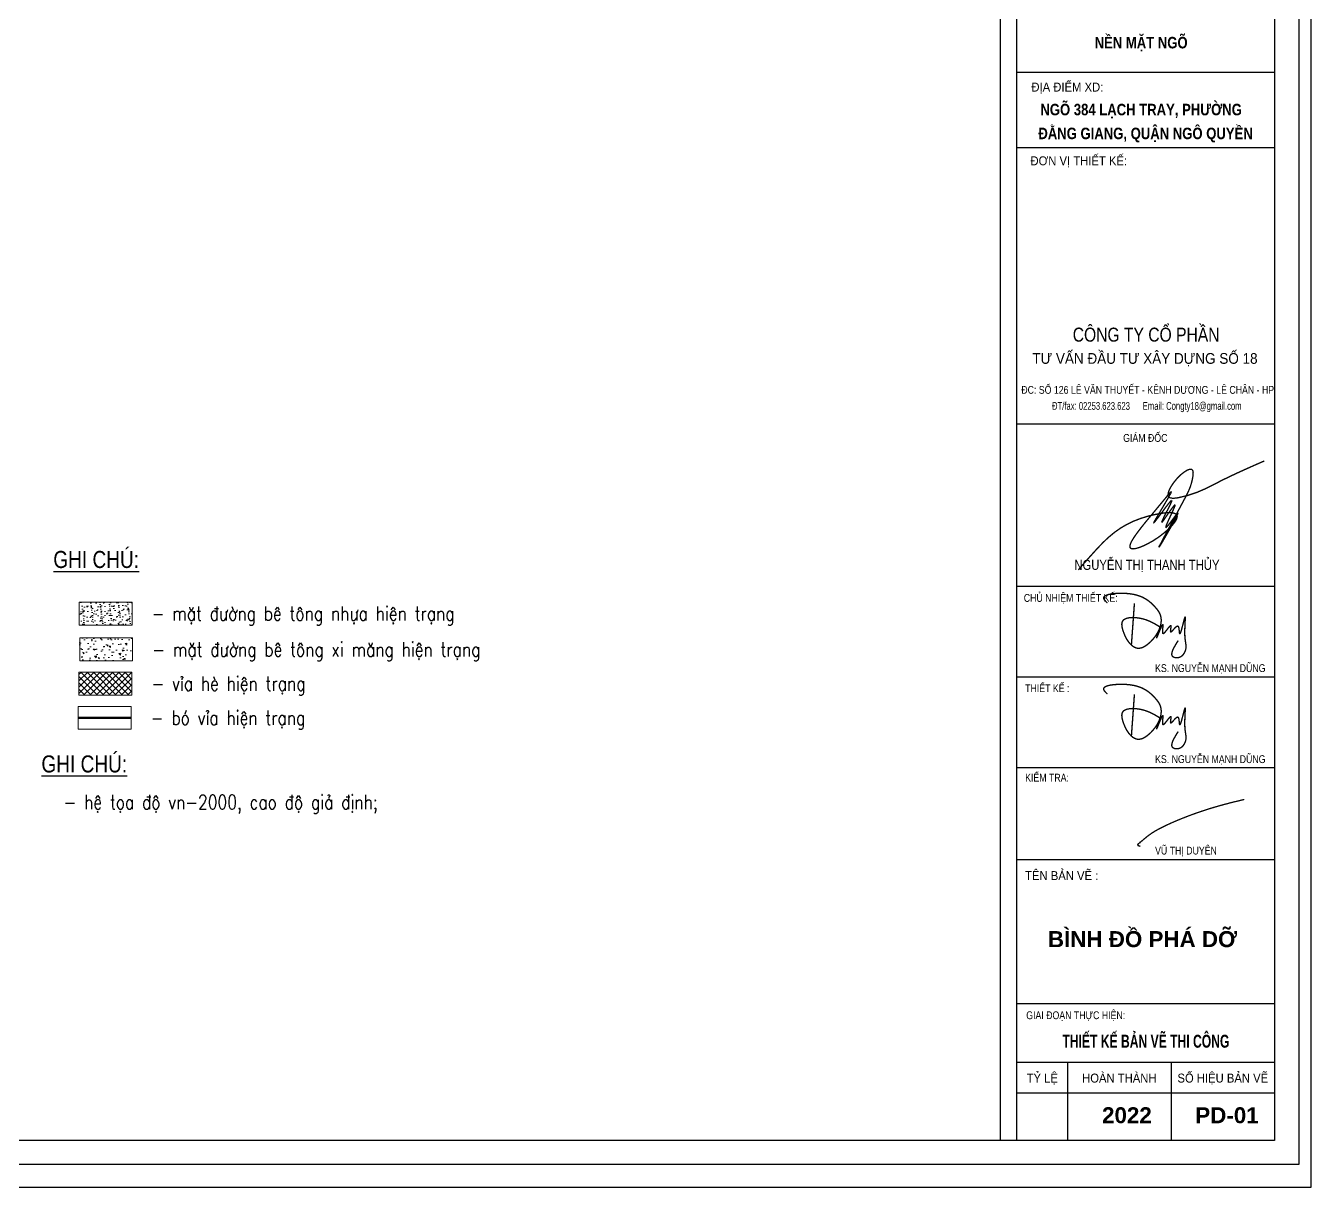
# Model space of a CAD drawing. Header units: metres. Extents: x 598023 to 599449, y 2304619 to 2304947.
# Drawn here: x 598792.3 to 598973.3, y 2304619.1 to 2304782.7 of the extents above; entities that cross this region are included whole.
import ezdxf
from ezdxf.enums import TextEntityAlignment as Align

# ---------------------------------------------------------------- set-up
doc = ezdxf.new("R2010")
doc.units = ezdxf.units.M
doc.header["$MEASUREMENT"] = 0
doc.linetypes.add('HIDDEN', pattern=[0.375, 0.25, -0.125])
for name, color, linetype in [('BT7-THAY', 7, 'Continuous'), ('Diep_Layer8', 8, 'Continuous'), ('GHICHU', 7, 'Continuous'), ('KHUNGTEN', 5, 'Continuous'), ('pntelev', 2, 'Continuous'), ('T.bao', 6, 'Continuous'), ('thep', 2, 'Continuous'), ('TXT', 5, 'Continuous')]:
    doc.layers.add(name, color=color, linetype=linetype)
for name, color, linetype, lineweight in [('ISO', 153, 'Continuous', 13), ('LC Hatch', 252, 'Continuous', 9), ('LC ISO', 160, 'Continuous', 13), ('LC Net dam 1', 30, 'Continuous', 30), ('LC Net thay', 7, 'Continuous', 25), ('LC Text1', 3, 'Continuous', 20), ('LC Text2', 7, 'Continuous', 25)]:
    doc.layers.add(name, color=color, linetype=linetype, lineweight=lineweight)
doc.styles.add('LC 3', font='vnsimli.shx', dxfattribs={"width": 0.75})
doc.styles.add('STYLE1', font='')
doc.styles.add('T2', font='', dxfattribs={"width": 0.8})
doc.styles.add('THANG2', font='')
doc.styles.add('VnAvantH-B', font='')
doc.styles.get('STYLE1').set_extended_font_data('.VnArial')
doc.styles.get('T2').set_extended_font_data('.VnArialH')
doc.styles.get('THANG2').set_extended_font_data('.VnHelvetInsH', bold=True)
doc.styles.get('VnAvantH-B').set_extended_font_data('.VnAvantH', bold=True)

# ---------------------------------------------------------------- blocks, each defined once
blk = doc.blocks.new('chu ki Miss Duyen')
at = {"layer": 'ISO', "ltscale": 2, "const_width": 40}
blk.add_lwpolyline([(843, 225), (838, 225), (836, 225), (834, 225), (832, 225), (830, 226), (828, 226), (827, 226), (826, 226), (825, 226), (824, 226), (823, 226), (821, 226), (820, 227), (819, 227), (818, 227), (817, 227), (816, 227), (815, 227), (814, 227), (813, 228), (812, 228), (810, 228), (809, 228), (808, 228), (807, 229), (806, 229), (805, 229), (804, 229), (803, 230), (801, 230), (800, 230), (799, 230), (798, 231), (797, 231), (795, 231), (794, 232), (793, 232), (792, 232), (791, 233), (789, 233), (788, 233), (787, 234), (786, 234), (785, 235), (783, 235), (782, 235), (781, 236), (780, 236), (779, 237), (778, 237), (777, 238), (776, 238), (776, 238), (775, 238), (775, 239), (774, 239), (774, 239), (773, 239), (773, 240), (772, 240), (771, 240), (771, 240), (770, 241), (770, 241), (769, 241), (769, 242), (768, 242), (768, 242), (767, 242), (767, 243), (766, 243), (766, 243), (765, 244), (765, 244), (765, 244), (764, 245), (764, 245), (763, 245), (763, 246), (762, 246), (762, 246), (762, 247), (761, 247), (761, 247), (760, 248), (760, 248), (760, 248), (759, 249), (759, 249), (759, 249), (758, 250), (758, 250), (758, 250), (758, 251), (757, 251), (757, 251), (757, 252), (756, 252), (756, 253), (756, 253), (756, 253), (756, 254), (755, 254), (755, 255), (755, 255), (755, 255), (755, 256), (755, 256), (754, 257), (754, 257), (754, 257), (754, 258), (754, 258), (754, 259), (754, 259), (754, 260), (754, 260), (754, 260), (754, 261), (754, 261), (754, 262), (754, 262), (754, 263), (754, 263), (754, 263), (754, 264), (754, 264), (754, 265), (754, 265), (754, 266), (754, 266), (754, 267), (754, 267), (755, 268), (755, 268), (755, 269), (755, 269), (755, 270), (755, 270), (755, 270), (756, 271), (756, 271), (756, 272), (756, 272), (756, 273), (757, 273), (757, 274), (757, 274), (757, 275), (758, 275), (758, 276), (758, 276), (758, 277), (759, 277), (759, 278), (759, 278), (759, 279), (760, 279), (760, 280), (760, 280), (761, 281), (761, 281), (761, 282), (762, 282), (762, 283), (762, 283), (763, 284), (763, 284), (763, 285), (764, 285), (764, 286), (764, 286), (765, 287), (766, 288), (767, 289), (767, 290), (768, 291), (769, 293), (770, 294), (771, 295), (771, 296), (772, 297), (773, 298), (774, 299), (775, 300), (776, 301), (777, 302), (778, 303), (778, 304), (780, 306), (781, 307), (782, 308), (783, 309), (784, 310), (785, 311), (786, 312), (786, 312), (787, 313), (788, 314), (789, 315), (790, 316), (791, 317), (792, 318), (792, 319), (793, 320), (794, 321), (795, 322), (796, 323), (797, 324), (797, 324), (798, 325), (799, 326), (800, 327), (801, 328), (801, 329), (802, 330), (803, 330), (804, 331), (805, 332), (805, 333), (806, 334), (807, 335), (808, 336), (808, 336), (809, 337), (810, 338), (811, 339), (811, 340), (812, 340), (813, 341), (814, 343), (816, 344), (817, 346), (819, 348), (820, 349), (822, 351), (823, 352), (824, 354), (826, 355), (827, 357), (829, 358), (830, 360), (831, 361), (834, 364), (840, 370), (842, 372), (845, 376), (848, 379), (851, 382), (853, 386), (856, 389), (859, 392), (862, 395), (865, 398), (867, 401), (870, 404), (873, 407), (876, 411), (879, 414), (882, 417), (885, 420), (887, 423), (890, 427), (893, 430), (896, 433), (899, 436), (902, 440), (905, 443), (908, 446), (911, 449), (914, 453), (917, 456), (920, 459), (923, 462), (926, 466), (928, 469), (931, 472), (934, 476), (937, 479), (940, 482), (943, 486), (946, 489), (949, 492), (953, 495), (956, 499), (959, 502), (962, 505), (965, 509), (968, 512), (971, 515), (974, 519), (977, 522), (980, 525), (983, 529), (986, 532), (989, 535), (992, 538), (996, 542), (999, 545), (1002, 548), (1005, 552), (1008, 555), (1011, 558), (1014, 561), (1017, 565), (1021, 568), (1024, 571), (1027, 574), (1030, 578), (1033, 581), (1036, 584), (1040, 587), (1043, 591), (1046, 594), (1049, 596), (1052, 600), (1056, 603), (1059, 606), (1062, 610), (1065, 613), (1069, 616), (1072, 619), (1075, 622), (1078, 625), (1082, 628), (1085, 631), (1088, 634), (1091, 637), (1095, 640), (1098, 643), (1101, 646), (1105, 649), (1108, 652), (1111, 655), (1114, 658), (1118, 661), (1121, 664), (1124, 667), (1128, 670), (1131, 673), (1134, 676), (1138, 679), (1141, 682), (1144, 685), (1148, 688), (1151, 691), (1154, 694), (1158, 697), (1161, 700), (1165, 702), (1168, 705), (1171, 708), (1175, 711), (1178, 714), (1182, 717), (1185, 720), (1188, 722), (1192, 725), (1195, 728), (1199, 731), (1202, 734), (1205, 736), (1209, 739), (1212, 742), (1216, 745), (1219, 747), (1223, 750), (1226, 753), (1229, 756), (1233, 758), (1236, 761), (1240, 764), (1243, 767), (1247, 769), (1250, 772), (1254, 775), (1257, 777), (1261, 780), (1264, 783), (1268, 785), (1271, 788), (1275, 791), (1278, 793), (1282, 796), (1285, 799), (1289, 801), (1292, 804), (1296, 807), (1299, 809), (1303, 812), (1306, 815), (1310, 817), (1313, 820), (1317, 822), (1320, 825), (1324, 828), (1327, 830), (1331, 833), (1335, 835), (1338, 838), (1342, 840), (1345, 843), (1349, 846), (1352, 848), (1356, 851), (1360, 853), (1363, 856), (1367, 858), (1370, 861), (1374, 863), (1377, 866), (1381, 868), (1385, 871), (1392, 876), (1399, 881), (1406, 886), (1413, 891), (1421, 896), (1428, 901), (1435, 906), (1442, 911), (1447, 915), (1457, 921), (1464, 926), (1471, 931), (1479, 936), (1486, 941), (1493, 946), (1501, 950), (1508, 955), (1515, 960), (1523, 965), (1530, 970), (1537, 975), (1545, 980), (1552, 984), (1559, 989), (1567, 994), (1574, 999), (1582, 1004), (1589, 1008), (1596, 1013), (1604, 1018), (1611, 1023), (1619, 1028), (1626, 1032), (1634, 1037), (1641, 1042), (1648, 1046), (1656, 1051), (1663, 1056), (1671, 1061), (1678, 1065), (1686, 1070), (1693, 1075), (1701, 1079), (1708, 1084), (1716, 1089), (1723, 1093), (1731, 1098), (1738, 1103), (1746, 1107), (1753, 1112), (1761, 1116), (1769, 1121), (1776, 1126), (1784, 1130), (1791, 1135), (1799, 1139), (1806, 1144), (1814, 1148), (1822, 1153), (1829, 1158), (1837, 1162), (1844, 1167), (1852, 1171), (1860, 1176), (1867, 1180), (1875, 1185), (1882, 1189), (1890, 1194), (1898, 1198), (1905, 1203), (1913, 1207), (1921, 1212), (1928, 1216), (1936, 1220), (1943, 1225), (1951, 1229), (1959, 1234), (1964, 1237), (1974, 1243), (1982, 1247), (1989, 1251), (1997, 1256), (2005, 1260), (2012, 1265), (2020, 1269), (2028, 1273), (2036, 1278), (2043, 1282), (2051, 1286), (2059, 1291), (2066, 1295), (2074, 1299), (2082, 1304), (2089, 1308), (2097, 1312), (2105, 1317), (2113, 1321), (2120, 1325), (2128, 1330), (2136, 1334), (2144, 1338), (2151, 1342), (2159, 1347), (2167, 1351), (2175, 1355), (2182, 1359), (2190, 1364), (2198, 1368), (2206, 1372), (2213, 1376), (2221, 1381), (2229, 1385), (2237, 1389), (2244, 1393), (2252, 1397), (2260, 1402), (2268, 1406), (2276, 1410), (2283, 1414), (2291, 1418), (2299, 1422), (2307, 1426), (2315, 1431), (2322, 1435), (2330, 1439), (2338, 1443), (2346, 1447), (2354, 1451), (2361, 1455), (2369, 1459), (2377, 1464), (2385, 1468), (2393, 1472), (2401, 1476), (2408, 1480), (2416, 1484), (2424, 1488), (2432, 1492), (2440, 1496), (2448, 1500), (2456, 1504), (2463, 1508), (2471, 1512), (2479, 1516), (2487, 1520), (2495, 1524), (2503, 1528), (2511, 1532), (2519, 1536), (2526, 1540), (2534, 1544), (2542, 1548), (2550, 1552), (2558, 1556), (2566, 1560), (2574, 1564), (2582, 1568), (2590, 1572), (2598, 1575), (2606, 1579), (2613, 1583), (2621, 1587), (2629, 1591), (2637, 1595), (2645, 1599), (2653, 1603), (2661, 1607), (2669, 1610), (2677, 1614), (2685, 1618), (2693, 1622), (2701, 1626), (2709, 1630), (2717, 1633), (2725, 1637), (2733, 1641), (2741, 1645), (2749, 1649), (2756, 1652), (2764, 1656), (2772, 1660), (2780, 1664), (2788, 1668), (2796, 1671), (2804, 1675), (2812, 1679), (2820, 1683), (2828, 1686), (2836, 1690), (2844, 1694), (2852, 1698), (2860, 1701), (2868, 1705), (2876, 1709), (2884, 1712), (2892, 1716), (2900, 1720), (2908, 1723), (2916, 1727), (2925, 1731), (2933, 1734), (2941, 1738), (2949, 1742), (2957, 1745), (2965, 1749), (2973, 1753), (2981, 1756), (2989, 1760), (2997, 1763), (3005, 1767), (3013, 1771), (3021, 1774), (3029, 1778), (3037, 1781), (3045, 1785), (3053, 1789), (3061, 1792), (3069, 1796), (3078, 1799), (3086, 1803), (3094, 1806), (3102, 1810), (3110, 1813), (3118, 1817), (3126, 1820), (3134, 1824), (3142, 1827), (3150, 1831), (3156, 1833), (3167, 1838), (3175, 1841), (3183, 1845), (3191, 1848), (3199, 1852), (3207, 1855), (3215, 1859), (3223, 1862), (3232, 1866), (3240, 1869), (3248, 1873), (3256, 1876), (3264, 1879), (3272, 1883), (3280, 1886), (3288, 1890), (3297, 1893), (3305, 1896), (3313, 1900), (3321, 1903), (3329, 1907), (3337, 1910), (3345, 1913), (3354, 1917), (3362, 1920), (3370, 1923), (3378, 1927), (3386, 1930), (3394, 1933), (3403, 1937), (3411, 1940), (3419, 1944), (3427, 1947), (3435, 1950), (3452, 1957), (3468, 1963), (3484, 1970), (3501, 1977), (3517, 1983), (3534, 1990), (3550, 1996), (3566, 2003), (3583, 2009), (3599, 2016), (3616, 2022), (3632, 2029), (3648, 2035), (3665, 2042), (3681, 2048), (3698, 2055), (3714, 2061), (3731, 2068), (3747, 2074), (3763, 2081), (3780, 2087), (3796, 2093), (3813, 2100), (3828, 2106)], dxfattribs=at)
blk = doc.blocks.new('nguyen thi thanh thuy')
at = {"layer": 'ISO', "ltscale": 2, "const_width": 40}
blk.add_lwpolyline([(-2685, -1690, -0.006388), (-2178, -1117, -0.008557), (-1977, -905, -0.017087), (-1770, -708, -0.102087), (-833, -161, -0.039833), (-270, -16, -0.020512), (-90, 8, -0.044497), (98, 9, -0.05587), (182, -8, -0.113633), (236, -42, -0.176433), (258, -92, -0.077033), (254, -135, -0.069534), (223, -210, -0.038569), (166, -296, -0.030368), (57, -421, -0.082382), (-675, -942, -0.035158), (-905, -1035, -0.04441), (-1026, -1062, -0.066948), (-1091, -1062, -0.143409), (-1132, -1043, -0.176131), (-1149, -1007, -0.069024), (-1148, -973, -0.059887), (-1131, -911, -0.036714), (-1079, -807, -0.019023), (-1000, -683, -0.011006), (-898, -542, -0.01042), (-645, -222, 0.001355), (-76, 463, -0.031231), (69, 631, -0.180623), (82, 640, -0.602198), (84, 631, -0.055981), (56, 570, -0.010846), (-28, 418, 0.000464), (-371, -161, 0.02324), (-439, -286, 1.627113), (-437, -292, 0.049833), (-397, -245, 0.005496), (-91, 162, -0.011697), (26, 311, -0.051381), (82, 370, -0.288592), (95, 376, -0.379106), (97, 362, -0.040394), (80, 315, -0.015043), (4, 153, 0.026859), (-200, -261, 0.160173), (-204, -278, 0.62441), (-195, -273, 0.034188), (-141, -204, -0.015387), (148, 200, -0.034245), (183, 240, -0.377171), (195, 246, -0.275743), (195, 230, -0.039705), (162, 143, -0.007154), (29, -150, 0.010269), (-53, -335, 0.059207), (-81, -418, 0.494242), (-78, -431, 0.209425), (-61, -421, 0.031522), (-22, -378, 0.012151), (92, -232, -0.015412), (249, -26, -0.066877), (274, -2, -1.012313), (279, -8, -0.055225), (269, -38, -0.019501), (211, -159, -0.008968), (2, -538, -0.00525), (-207, -898, -0.041875), (-284, -1018, -0.365695), (-264, -970, -0.007459), (-39, -543, 0.000828), (491, 447, 0.016244), (598, 659, 0.05881), (711, 1009, 0.039413), (734, 1174, 0.060004), (730, 1242, 0.240646), (692, 1298, 0.134453), (647, 1305, 0.071372), (590, 1291, 0.040684), (523, 1258, 0.056501), (335, 1112, 0.071752), (65, 772, 0.045704), (5, 642, 0.058573), (-12, 565, 0.116475), (-5, 505, 0.165912), (30, 466, 0.096245), (88, 446, 0.048338), (165, 443, 0.036618), (301, 460, 0.062636), (1097, 724, 0.01049), (1469, 913, -0.006081), (1725, 1041, -0.007252), (2275, 1297, -0.003845), (2852, 1552)], format="xyb", dxfattribs=at)
blk = doc.blocks.new('Nguyen Manh Dung')
at = {"layer": 'LC ISO', "const_width": 60}
for points in [[(-1870, 1732), (-1922, 1783), (-1970, 1833), (-2008, 1881), (-2021, 1904), (-2030, 1922), (-2036, 1946), (-2036, 1965), (-2032, 1984), (-2024, 2001), (-2013, 2017), (-1997, 2033), (-1956, 2060), (-1902, 2084), (-1839, 2104), (-1766, 2121), (-1686, 2135), (-1601, 2145), (-1512, 2153), (-1330, 2161), (-1222, 2162), (-1153, 2160), (-1069, 2157), (-989, 2152), (-911, 2144), (-837, 2135), (-695, 2110), (-564, 2078), (-443, 2038), (-329, 1991), (-223, 1936), (-123, 1874), (-29, 1805), (62, 1728), (149, 1645), (256, 1528), (315, 1458), (354, 1407), (390, 1354), (422, 1299), (437, 1269), (469, 1185), (484, 1126), (494, 1065), (499, 1003), (499, 941), (494, 878), (485, 814), (471, 750), (453, 686), (431, 622), (405, 559), (376, 496), (307, 372), (227, 253), (136, 140), (37, 34), (-37, -34), (-125, -106), (-181, -145), (-238, -181), (-295, -210), (-353, -234), (-410, -250), (-483, -260), (-523, -259), (-578, -251), (-632, -234), (-684, -211), (-736, -180), (-785, -143), (-833, -100), (-879, -52), (-923, 1), (-965, 58), (-1005, 119), (-1042, 183), (-1077, 249), (-1138, 388), (-1194, 552), (-1208, 601), (-1223, 671), (-1233, 739), (-1236, 803), (-1230, 862), (-1211, 919), (-1186, 959), (-1148, 997), (-1101, 1027), (-1045, 1052), (-983, 1070), (-915, 1083), (-844, 1090), (-769, 1093), (-693, 1092), (-616, 1088), (-517, 1077), (-468, 1069), (-329, 1041), (-199, 1004), (-78, 960), (38, 909), (148, 854), (254, 795), (460, 671)], [(-814, -118), (-802, 50), (-790, 217), (-778, 385), (-765, 552), (-753, 720), (-741, 888), (-729, 1055), (-717, 1223), (-705, 1390), (-693, 1558), (-681, 1725)], [(477, 775), (449, 689), (422, 605), (409, 565), (396, 525), (384, 487), (373, 450), (361, 415), (351, 382), (342, 351), (333, 323), (325, 298), (319, 275), (313, 256), (309, 240), (306, 227), (304, 218), (304, 214), (305, 213), (306, 215), (308, 217), (310, 221), (313, 227), (315, 232), (318, 240), (326, 258), (336, 280), (346, 306), (358, 334), (370, 365), (384, 398), (398, 433), (427, 504), (457, 575), (472, 609), (486, 641), (500, 671), (514, 699), (526, 723), (538, 744), (548, 761), (553, 767), (557, 773), (561, 777), (565, 780), (568, 781), (571, 781), (573, 779), (575, 776), (576, 771), (577, 764), (578, 756), (578, 746), (577, 735), (577, 723), (575, 695), (572, 664), (569, 631), (565, 596), (560, 527), (558, 494), (558, 464), (560, 438), (561, 426), (564, 416), (566, 408), (570, 401), (574, 395), (580, 391), (584, 390), (590, 390), (597, 392), (605, 396), (613, 401), (622, 408), (631, 416), (641, 425), (662, 447), (684, 472), (707, 500), (731, 530), (779, 593), (802, 623), (825, 652), (846, 678), (866, 701), (875, 710), (884, 719), (892, 726), (900, 732), (906, 737), (913, 740), (918, 741), (922, 740), (926, 737), (929, 732), (931, 725), (931, 717), (932, 706), (931, 694), (930, 680), (929, 666), (925, 634), (920, 601), (915, 568), (912, 536), (910, 522), (909, 508), (909, 496), (909, 485), (911, 476), (913, 469), (914, 466), (920, 461), (925, 461), (931, 462), (937, 465), (945, 470), (953, 476), (962, 484), (971, 493), (981, 503), (1003, 526), (1026, 551), (1076, 605), (1101, 632), (1126, 657), (1150, 679), (1162, 688), (1173, 697), (1184, 704), (1195, 709), (1205, 713), (1214, 715), (1223, 715), (1228, 715), (1239, 710), (1246, 704), (1252, 697), (1258, 688), (1263, 677), (1267, 665), (1275, 639), (1281, 609), (1286, 576), (1290, 543), (1293, 510), (1296, 479), (1299, 451), (1302, 426), (1304, 416), (1306, 405), (1308, 399), (1310, 394), (1312, 389), (1315, 387), (1318, 385), (1321, 385), (1324, 387), (1327, 389), (1331, 393), (1334, 399), (1342, 412), (1350, 430), (1359, 452), (1368, 477), (1377, 505), (1386, 536), (1396, 569), (1406, 605), (1426, 679), (1466, 833), (1475, 870), (1485, 906), (1494, 941), (1502, 973), (1510, 1003), (1518, 1031), (1524, 1055), (1531, 1075), (1538, 1095), (1541, 1104), (1545, 1112), (1549, 1116), (1552, 1117), (1554, 1113), (1556, 1106), (1557, 1095), (1558, 1081), (1558, 1065), (1558, 1045), (1557, 1023), (1557, 998), (1556, 971), (1554, 942), (1553, 911), (1552, 878), (1550, 844), (1546, 772), (1543, 696), (1540, 617), (1538, 537), (1537, 458), (1537, 381), (1540, 306), (1541, 276), (1544, 237), (1547, 204), (1550, 173), (1557, 113), (1565, 57), (1573, 5), (1580, -45), (1586, -93), (1590, -139), (1592, -185), (1590, -230), (1584, -276), (1580, -299), (1573, -328), (1568, -347), (1560, -371), (1551, -395), (1540, -419), (1528, -444), (1515, -467), (1501, -491), (1485, -513), (1469, -535), (1451, -556), (1432, -576), (1412, -594), (1390, -611), (1368, -626), (1344, -640), (1320, -652), (1288, -663), (1267, -668), (1239, -673), (1211, -676), (1183, -677), (1155, -676), (1128, -673), (1103, -668), (1079, -662), (1056, -653), (1039, -645), (1019, -632), (1004, -620), (992, -605), (982, -590), (975, -573), (970, -555), (966, -536), (965, -516), (966, -494), (969, -472), (973, -449), (979, -424), (987, -399), (996, -373), (1006, -346), (1018, -319), (1031, -291), (1060, -233), (1093, -172), (1128, -111), (1166, -48), (1246, 81)]]:
    blk.add_lwpolyline(points, dxfattribs=at)
blk = doc.blocks.new('a2')
at = {"layer": 'Defpoints', "flags": 128}
blk.add_lwpolyline([(297, 102.51), (0, 102.51), (0, -102.51), (297, -102.51)], close=True, dxfattribs=at)
at = {"layer": 'KHUNGTEN'}
blk.add_lwpolyline([(295.89, -100.5), (10, -100.5), (10, 101.39), (295.89, 101.39)], close=True, dxfattribs=at)
blk.add_lwpolyline([(293.77, 39.52), (269.61, 39.52), (269.61, -98.38)], dxfattribs=at)
at = {"layer": 'T.bao'}
for p, q in [((271.07, -57.57), (293.77, -57.57)), ((271.07, -65.57), (293.77, -65.57)), ((271.07, -73.66), (293.77, -73.66)), ((271.07, -73.66), (293.77, -73.66)), ((271.07, -91.49), (293.77, -91.49)), ((275.55, -91.49), (275.55, -98.38)), ((284.66, -91.49), (284.66, -98.38)), ((271.07, -94.2), (293.77, -94.2))]:
    blk.add_line(p, q, dxfattribs=at)
at = {"layer": 'thep'}
for p, q in [((271.07, -4.35), (293.77, -4.35)), ((271.07, -11), (293.77, -11)), ((271.07, -35.3), (293.77, -35.3)), ((271.07, -49.59), (293.77, -49.59)), ((271.07, -86.33), (293.77, -86.33))]:
    blk.add_line(p, q, dxfattribs=at)
for points in [[(293.77, -98.38), (12.11, -98.38), (12.11, 99.28), (293.77, 99.28)], [(293.77, 38.06), (293.77, -98.38), (271.07, -98.38), (271.07, 38.06)]]:
    blk.add_lwpolyline(points, close=True, dxfattribs=at)
at = {"layer": 'TXT', "linetype": 'Continuous'}
blk.add_line((293.77, 38.06), (293.77, -98.38), dxfattribs=at)
at = {"layer": 'ISO', "xscale": 0.002842400315090711, "yscale": 0.002842400315090711, "zscale": 0.002842400315090711, "rotation": 352.0676215534355}
blk.add_blockref('chu ki Miss Duyen', (279.5, -72.8), dxfattribs=at)
at = {"layer": 'LC Net dam 1'}
for name, p, xscale, yscale, zscale in [('nguyen thi thanh thuy', (284.43, -43.17), 0.002956096327694343, 0.002956096327694343, 0.002956096327694343), ('Nguyen Manh Dung', (282.79, -54.55), 0.001998562721548159, 0.001998562721548159, 0.001998562721548159), ('Nguyen Manh Dung', (282.79, -62.56), 0.001998562721548159, 0.001998562721548159, 0.001998562721548159)]:
    blk.add_blockref(name, p, dxfattribs=dict(at, xscale=xscale, yscale=yscale, zscale=zscale))
at = {"layer": 'BT7-THAY', "linetype": 'ByBlock', "style": 'VnAvantH-B'}
for s, height, width, p in [('nÒn mÆt ngâ', 1.013, 0.85, (282.02, -2.27)), ('ngâ 384 L¹CH TRAY, PH¦êNG', 1.013, 0.85, (282.02, -8.16)), ('§»NG GIANG, quËn ng« quyÒn', 1.013, 0.85, (282.41, -10.26)), ('thiÕt kÕ b¶n vÏ thi c«ng', 1.1397, 0.7, (282.44, -90.22))]:
    blk.add_text(s, height=height, dxfattribs=dict(at, width=width)).set_placement(p, align=Align.CENTER)
at = {"layer": 'GHICHU', "color": 0, "style": 'THANG2'}
blk.add_text('2022', height=1.409, dxfattribs=at).set_placement((280.77, -96.87), align=Align.CENTER)
at = {"layer": 'TXT', "linetype": 'Continuous', "style": 'T2'}
for s, height, width, p in [('®Þa ®iÓm xd:', 0.7881, 0.9, (272.36, -6.07)), ('®¬n vÞ thiÕt kÕ:', 0.7881, 0.9, (272.28, -12.56)), ('gi¸m ®èc', 0.69, 0.8, (280.44, -36.9)), ('chñ nhiÖm thiÕt kÕ:', 0.6896, 0.8, (271.69, -50.98)), ('ks. nguyÔn m¹nh dòng', 0.6896, 0.8, (283.25, -57.16)), ('thiÕt kÕ :', 0.69, 0.8, (271.81, -58.93)), ('ks. nguyÔn m¹nh dòng', 0.6896, 0.8, (283.25, -65.17)), ('kiÓm tra:', 0.69, 0.8, (271.81, -66.8)), ('vò thÞ duyªn', 0.6896, 0.8, (283.25, -73.22)), ('tªn b¶n vÏ :', 0.7881, 0.9, (271.81, -75.47))]:
    blk.add_text(s, height=height, dxfattribs=dict(at, width=width)).set_placement(p)
at = {"layer": 'TXT', "linetype": 'Continuous'}
for s, height, style, width, p in [('c«ng ty cæ phÇn', 1.2314, 'T2', 0.8, (282.46, -28.08)), ('®c: sè 126 lª v¨n thuyÕt - kªnh d\xad¬ng - lª ch©n - hp', 0.6896, 'T2', 0.8, (282.6, -32.67)), ('§T/fax: 02253.623.623      Email: Congty18@gmail.com', 0.6896, 'STYLE1', 0.7, (282.52, -34.08)), ('nguyÔn thÞ thanh thñy', 0.8866, 'T2', 0.8, (282.53, -48.17)), ('giai ®o¹n thùc hiÖn:', 0.6896, 'T2', 0.8, (276.26, -87.71)), ('tû lÖ', 0.788, 'T2', 0.9, (273.32, -93.29)), ('hoµn thµnh', 0.788, 'T2', 0.9, (280.1, -93.29)), ('sè hiÖu b¶n vÏ', 0.7881, 'T2', 0.9, (289.21, -93.29))]:
    blk.add_text(s, height=height, dxfattribs=dict(at, style=style, width=width)).set_placement(p, align=Align.CENTER)
at = {"layer": 'TXT', "linetype": 'Continuous', "style": 'T2', "width": 0.9}
blk.add_text('t\xad vÊn ®Çu t\xad x©y dùng sè 18', height=0.9457, dxfattribs=at).set_placement((282.36, -29.52), align=Align.MIDDLE)

msp = doc.modelspace()

# ---------------------------------------------------------------- hatches: boundary and pattern name
at = {"layer": 'Diep_Layer8', "linetype": 'Continuous', "lineweight": 0}
h = msp.add_hatch(dxfattribs=at)
h.set_pattern_fill('ANSI37', color=256, scale=5, angle=90)
h.set_pattern_definition([(135, (598794.32397, 2304696.45797), (-0.441942, -0.441942), []), (225, (598794.32397, 2304696.45797), (0.441942, -0.441942), [])])
h.paths.add_polyline_path([(598807.23, 2304688.41), (598807.23, 2304691.644), (598799.768, 2304691.644), (598799.768, 2304688.41)])
at = {"layer": 'LC Hatch', "linetype": 'Continuous', "lineweight": 0}
h = msp.add_hatch(dxfattribs=at)
h.set_pattern_fill('AR-SAND', color=256, scale=0.5, angle=90)
h.set_pattern_definition([(127.5, (5.5408, -18.2243), (-0.9634118845, -0.03149667905), [0, -0.76, 0, -0.85, 0, -0.8125]), (97.5, (5.5408, -18.2243), (-1.4110730326, 0.8848883526), [0, -0.41, 0, -0.685, 0, -0.2625]), (57.5, (5.5408, -18.8393), (-0.00282952677, 1.55707093088), [0, -0.25, 0, -0.9, 0, -1.175]), (47.5, (5.5408, -18.8393), (-0.4388377825, 1.5030633023), [0, -0.125, 0, -0.59, 0, -0.675])])
h.paths.add_polyline_path([(598807.246, 2304698.274), (598807.246, 2304701.508), (598799.784, 2304701.508), (598799.784, 2304698.274)])
h = msp.add_hatch(dxfattribs=at)
h.set_pattern_fill('AR-CONC', color=256, scale=0.3, angle=90)
h.set_pattern_definition([(140, (598799.8648, 2304696.458), (0.18826, 2.15178), [0.225, -2.475]), (85, (598799.8648, 2304696.458), (-2.2566, -0.41625), [0.18, -1.98]), (190.45, (598799.8805, 2304696.6373), (-2.0683, 1.73553), [0.1912, -2.10343]), (136.184, (598799.2648, 2304696.458), (0.49656, 3.2017), [0.3375, -3.7125]), (186.636, (598799.3062, 2304696.7248), (-2.9224, 2.804), [0.2868, -3.1551]), (81.184, (598799.2648, 2304696.458), (-2.9224, 2.804), [0.27, -2.97]), (111, (598799.4148, 2304696.758), (1.20786, 1.79072), [0.225, -2.475]), (56, (598799.4148, 2304696.758), (-2.17545, 0.72995), [0.18, -1.98]), (161.451, (598799.5154, 2304696.9072), (-0.9676, 2.52067), [0.1912, -2.10343]), (127.5, (598799.8648, 2304696.458), (-0.99868, 0.03648), [0, -1.956, 0, -2.01, 0, -1.9875]), (97.5, (598799.8648, 2304696.458), (-1.18324, 0.78921), [0, -1.146, 0, -1.911, 0, -0.7575]), (57.5, (598799.8648, 2304695.789), (0.067665, 1.60147), [0, -0.75, 0, -2.34, 0, -3.105]), (47.5, (598799.8648, 2304695.489), (-0.30031, 1.74956), [0, -0.975, 0, -1.554, 0, -2.205])])
h.paths.add_polyline_path([(598807.327, 2304693.224), (598807.327, 2304696.458), (598799.865, 2304696.458), (598799.865, 2304693.224)])

# ---------------------------------------------------------------- linework, layer by layer
at = {"layer": 'LC Net dam 1', "linetype": 'HIDDEN', "lineweight": 0, "ltscale": 3, "const_width": 0.3, "flags": 128}
msp.add_lwpolyline([(598807.132, 2304685.213), (598799.67, 2304685.213)], dxfattribs=at)
at = {"layer": 'LC Net thay', "linetype": 'Continuous', "lineweight": 0}
for points in [[(598799.784, 2304701.508), (598807.246, 2304701.508), (598807.246, 2304698.274), (598799.784, 2304698.274)], [(598799.865, 2304696.458), (598807.327, 2304696.458), (598807.327, 2304693.224), (598799.865, 2304693.224)], [(598799.768, 2304691.644), (598807.23, 2304691.644), (598807.23, 2304688.41), (598799.768, 2304688.41)], [(598799.67, 2304686.83), (598807.132, 2304686.83), (598807.132, 2304683.596), (598799.67, 2304683.596)]]:
    msp.add_lwpolyline(points, close=True, dxfattribs=at)

# ---------------------------------------------------------------- block references
at = {"layer": 'pntelev', "linetype": 'Continuous', "lineweight": 0, "xscale": 1.6, "yscale": 1.6, "zscale": 1.6}
msp.add_blockref('a2', (598498.144, 2304783.116), dxfattribs=at)

# ---------------------------------------------------------------- texts
at = {"layer": 'GHICHU', "color": 0, "style": 'THANG2'}
for s, height, p in [('b×nh ®å ph¸ dì', 2.25386, (598949.569, 2304652.924)), ('pd-01', 2.2539, (598961.469, 2304628.12))]:
    msp.add_text(s, height=height, dxfattribs=at).set_placement(p, align=Align.CENTER)
at = {"layer": 'LC Text1', "color": 3, "style": 'LC 3', "width": 0.8}
for s, p in [('- mÆt ®\xadêng bª t«ng nhùa hiÖn tr¹ng', (598810.016, 2304698.901, 0)), ('- mÆt ®\xadêng bª t«ng xi m¨ng hiÖn tr¹ng', (598810.097, 2304693.85, 0)), ('- vØa hÌ hiÖn tr¹ng', (598810, 2304689.037, 0)), ('- bã vØa hiÖn tr¹ng', (598809.903, 2304684.223, 0)), ('- hÖ täa ®é vn-2000, cao ®é gi¶ ®Þnh;', (598797.609, 2304672.351, 0))]:
    msp.add_text(s, height=2.00001, rotation=360, dxfattribs=at).set_placement(p)
at = {"layer": 'LC Text2', "style": 'T2', "width": 0.8}
for p in [(598796.154, 2304706.313, 0), (598794.478, 2304677.52, 0)]:
    msp.add_text('%%Ughi chó:', height=2.40001, rotation=360, dxfattribs=at).set_placement(p)

doc.saveas('drawing.dxf')
